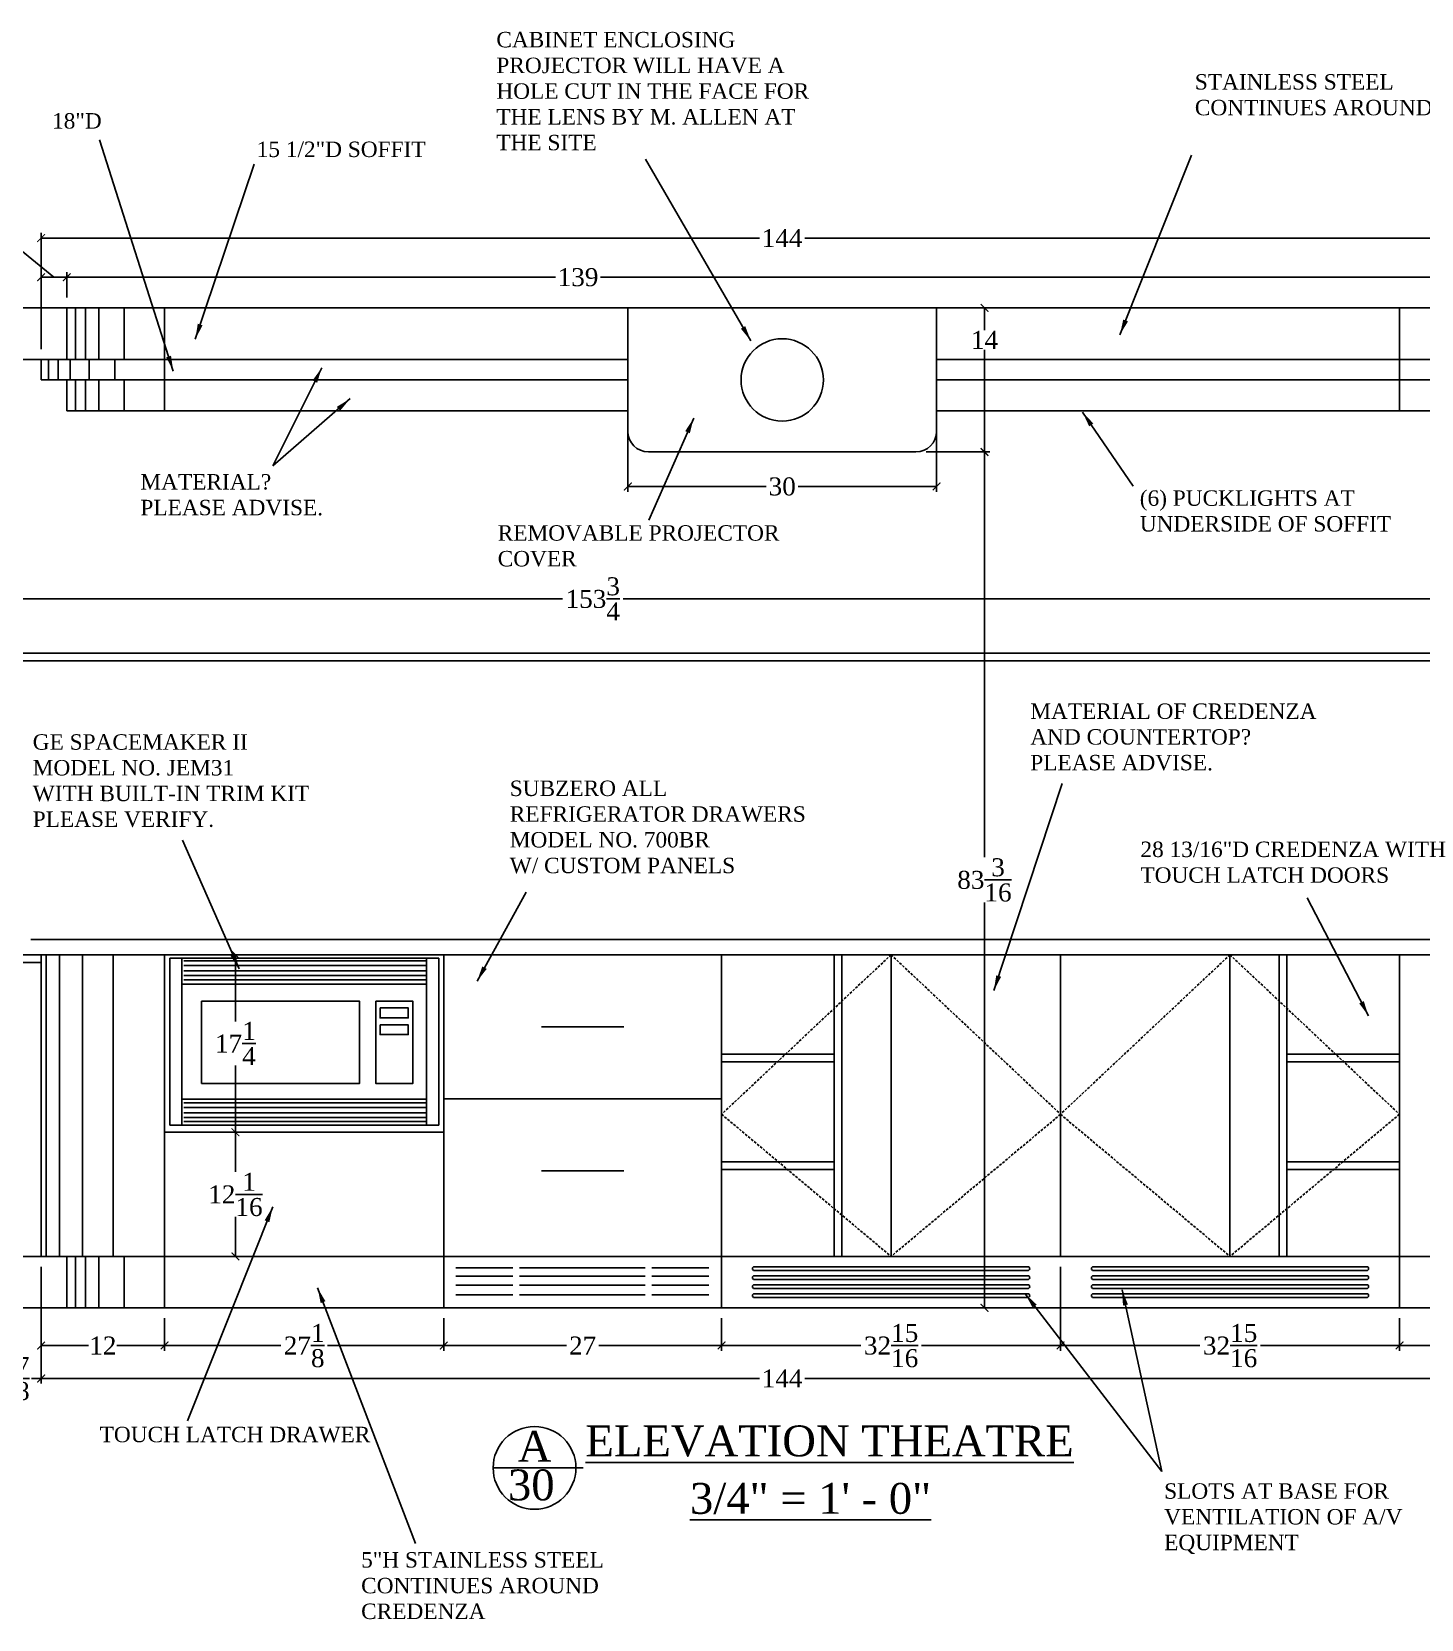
# Model space of a CAD drawing. Header units: inches. Extents: x -8 to 7069, y -18 to 1274.
# Drawn here: x 4691.7 to 4826.7, y 577.5 to 731.8 of the extents above; entities that cross this region are included whole.
import ezdxf

# ---------------------------------------------------------------- set-up
doc = ezdxf.new("R2010")
doc.units = ezdxf.units.IN
doc.header["$MEASUREMENT"] = 0
doc.linetypes.add('HIDDEN', pattern=[0.375, 0.25, -0.125])
doc.layers.add('VIEWPORT', color=7, linetype='Continuous')
doc.styles.add('BOOKMAN', font='BOOKOS.TTF')
doc.dimstyles.new('SACHI-1-1-2', dxfattribs={"dimtxt": 0.875, "dimasz": 0.375, "dimexe": 0.5, "dimexo": 0.75, "dimgap": 0.09, "dimtad": 0, "dimtih": 1, "dimtoh": 1, "dimdec": 5, "dimzin": 3, "dimdsep": 46, "dimlunit": 5, "dimtxsty": 'BOOKMAN', "dimblk": 'ARCHTICK', "dimcen": 0, "dimdle": 0.375, "dimclrd": 5, "dimclre": 5, "dimclrt": 5, "dimadec": 1, "dimazin": 0, "dimtfac": 1, "dimtdec": 5, "dimtofl": 0, "dimtmove": 0, "dimatfit": 3, "dimfxl": 0, "dimtolj": 1, "dimtzin": 0, "dimarcsym": 0})
doc.dimstyles.new('SACHI-1-2', dxfattribs={"dimtxt": 2.5, "dimasz": 1.25, "dimexe": 0.5, "dimexo": 2, "dimgap": 0.09, "dimtad": 0, "dimtih": 1, "dimtoh": 1, "dimdec": 5, "dimzin": 3, "dimdsep": 46, "dimlunit": 5, "dimtxsty": 'BOOKMAN', "dimblk": 'ARCHTICK', "dimcen": 0, "dimclrd": 5, "dimclre": 5, "dimclrt": 5, "dimadec": 1, "dimazin": 0, "dimtfac": 1, "dimtdec": 5, "dimtofl": 0, "dimtmove": 0, "dimatfit": 3, "dimfxl": 0, "dimtolj": 1, "dimtzin": 0, "dimarcsym": 0})
doc.dimstyles.new('SACHI-3', dxfattribs={"dimtxt": 0.4375, "dimasz": 0.25, "dimexe": 0.125, "dimexo": 0.5, "dimgap": 0.09, "dimtad": 0, "dimtih": 1, "dimtoh": 1, "dimdec": 5, "dimzin": 3, "dimdsep": 46, "dimlunit": 5, "dimtxsty": 'BOOKMAN', "dimblk": 'ARCHTICK', "dimcen": 0, "dimdle": 0.125, "dimclrd": 5, "dimclre": 5, "dimclrt": 5, "dimadec": 1, "dimazin": 0, "dimtfac": 1, "dimtdec": 5, "dimtofl": 0, "dimtmove": 0, "dimatfit": 3, "dimfxl": 0, "dimtolj": 1, "dimtzin": 0, "dimarcsym": 0})
doc.dimstyles.new('SACHI-3-4', dxfattribs={"dimtxt": 1.75, "dimasz": 0.75, "dimexe": 0.5, "dimexo": 1, "dimgap": 0.09, "dimtad": 0, "dimtih": 1, "dimtoh": 1, "dimdec": 5, "dimzin": 3, "dimdsep": 46, "dimlunit": 5, "dimtxsty": 'BOOKMAN', "dimblk": 'ARCHTICK', "dimcen": 0, "dimclrd": 5, "dimclre": 5, "dimclrt": 5, "dimadec": 1, "dimazin": 0, "dimtfac": 1, "dimtdec": 5, "dimtofl": 0, "dimtmove": 0, "dimatfit": 3, "dimfxl": 0, "dimtolj": 1, "dimtzin": 0, "dimarcsym": 0})

# ---------------------------------------------------------------- blocks, each defined once
blk = doc.blocks.new('_ARCHTICK')
at = {"color": 0, "linetype": 'ByBlock', "const_width": 0.15}
blk.add_lwpolyline([(-0.5, -0.5), (0.5, 0.5)], dxfattribs=at)
blk = doc.blocks.new('*D616')
at = {"layer": 'Defpoints', "color": 0}
for p in [(4704.56, 642.08), (4711.44, 642.08), (4704.56, 624.83)]:
    blk.add_point(p, dxfattribs=at)
at = {"layer": 'VIEWPORT', "color": 5, "lineweight": -2}
for p, q in [((4705.56, 642.08), (4711.94, 642.08)), ((4711.44, 642.08), (4711.44, 635.58)), ((4711.44, 624.83), (4711.44, 631.32)), ((4705.56, 624.83), (4711.94, 624.83))]:
    blk.add_line(p, q, dxfattribs=at)
at = {"layer": 'VIEWPORT', "color": 5, "lineweight": -2, "xscale": 0.75, "yscale": 0.75, "zscale": 0.75}
for p, rotation in [((4711.44, 642.08), 90), ((4711.44, 624.83), 270)]:
    blk.add_blockref('_ARCHTICK', p, dxfattribs=dict(at, rotation=rotation))
at = {"layer": 'VIEWPORT', "color": 5, "insert": (4711.44, 633.45), "char_height": 1.75, "attachment_point": 5, "style": 'BOOKMAN'}
blk.add_mtext('\\A1;17{\\H1.000000x;\\S1/4;}', dxfattribs=at)
blk = doc.blocks.new('*D615')
at = {"layer": 'Defpoints', "color": 0}
for p in [(4704.56, 624.83), (4704.56, 612.76), (4711.44, 612.76)]:
    blk.add_point(p, dxfattribs=at)
at = {"layer": 'VIEWPORT', "color": 5, "lineweight": -2}
for p, q in [((4705.56, 624.83), (4711.94, 624.83)), ((4711.44, 624.83), (4711.44, 620.99)), ((4711.44, 612.76), (4711.44, 616.6)), ((4705.56, 612.76), (4711.94, 612.76))]:
    blk.add_line(p, q, dxfattribs=at)
at = {"layer": 'VIEWPORT', "color": 5, "lineweight": -2, "xscale": 0.75, "yscale": 0.75, "zscale": 0.75}
for p, rotation in [((4711.44, 624.83), 90), ((4711.44, 612.76), 270)]:
    blk.add_blockref('_ARCHTICK', p, dxfattribs=dict(at, rotation=rotation))
at = {"layer": 'VIEWPORT', "color": 5, "insert": (4711.44, 618.79), "char_height": 1.75, "attachment_point": 5, "style": 'BOOKMAN'}
blk.add_mtext('\\A1;12{\\H1.000000x;\\S1/16;}', dxfattribs=at)
blk = doc.blocks.new('*D614')
at = {"layer": 'Defpoints', "color": 0}
for p in [(4791.62, 612.76), (4824.56, 607.76), (4824.56, 604.1)]:
    blk.add_point(p, dxfattribs=at)
at = {"layer": 'VIEWPORT', "color": 5, "lineweight": -2}
for p, q in [((4791.62, 611.76), (4791.62, 603.6)), ((4824.56, 606.76), (4824.56, 603.6)), ((4791.62, 604.1), (4805.14, 604.1)), ((4824.56, 604.1), (4811.03, 604.1))]:
    blk.add_line(p, q, dxfattribs=at)
at = {"layer": 'VIEWPORT', "color": 5, "lineweight": -2, "xscale": 0.75, "yscale": 0.75, "zscale": 0.75, "rotation": 180}
blk.add_blockref('_ARCHTICK', (4791.62, 604.1), dxfattribs=at)
at = {"layer": 'VIEWPORT', "color": 5, "lineweight": -2, "xscale": 0.75, "yscale": 0.75, "zscale": 0.75}
blk.add_blockref('_ARCHTICK', (4824.56, 604.1), dxfattribs=at)
at = {"layer": 'VIEWPORT', "color": 5, "insert": (4808.09, 604.1), "char_height": 1.75, "attachment_point": 5, "style": 'BOOKMAN'}
blk.add_mtext('\\A1;32{\\H1.000000x;\\S15/16;}', dxfattribs=at)
blk = doc.blocks.new('*D613')
at = {"layer": 'Defpoints', "color": 0}
for p in [(4791.62, 612.76), (4758.68, 607.76), (4791.62, 604.1)]:
    blk.add_point(p, dxfattribs=at)
at = {"layer": 'VIEWPORT', "color": 5, "lineweight": -2}
for p, q in [((4791.62, 611.76), (4791.62, 603.6)), ((4758.68, 606.76), (4758.68, 603.6)), ((4758.68, 604.1), (4772.21, 604.1)), ((4791.62, 604.1), (4778.1, 604.1))]:
    blk.add_line(p, q, dxfattribs=at)
at = {"layer": 'VIEWPORT', "color": 5, "lineweight": -2, "xscale": 0.75, "yscale": 0.75, "zscale": 0.75, "rotation": 180}
blk.add_blockref('_ARCHTICK', (4758.68, 604.1), dxfattribs=at)
at = {"layer": 'VIEWPORT', "color": 5, "lineweight": -2, "xscale": 0.75, "yscale": 0.75, "zscale": 0.75}
blk.add_blockref('_ARCHTICK', (4791.62, 604.1), dxfattribs=at)
at = {"layer": 'VIEWPORT', "color": 5, "insert": (4775.15, 604.1), "char_height": 1.75, "attachment_point": 5, "style": 'BOOKMAN'}
blk.add_mtext('\\A1;32{\\H1.000000x;\\S15/16;}', dxfattribs=at)
blk = doc.blocks.new('*D612')
at = {"layer": 'Defpoints', "color": 0}
for p in [(4731.68, 607.76), (4758.68, 607.76), (4758.68, 604.1)]:
    blk.add_point(p, dxfattribs=at)
at = {"layer": 'VIEWPORT', "color": 5, "lineweight": -2}
for p, q in [((4731.68, 606.76), (4731.68, 603.6)), ((4758.68, 606.76), (4758.68, 603.6)), ((4731.68, 604.1), (4743.62, 604.1)), ((4758.68, 604.1), (4746.74, 604.1))]:
    blk.add_line(p, q, dxfattribs=at)
at = {"layer": 'VIEWPORT', "color": 5, "lineweight": -2, "xscale": 0.75, "yscale": 0.75, "zscale": 0.75, "rotation": 180}
blk.add_blockref('_ARCHTICK', (4731.68, 604.1), dxfattribs=at)
at = {"layer": 'VIEWPORT', "color": 5, "lineweight": -2, "xscale": 0.75, "yscale": 0.75, "zscale": 0.75}
blk.add_blockref('_ARCHTICK', (4758.68, 604.1), dxfattribs=at)
at = {"layer": 'VIEWPORT', "color": 5, "insert": (4745.18, 604.1), "char_height": 1.75, "attachment_point": 5, "style": 'BOOKMAN'}
blk.add_mtext('\\A1;27', dxfattribs=at)
blk = doc.blocks.new('*D611')
at = {"layer": 'Defpoints', "color": 0}
for p in [(4704.56, 607.76), (4731.68, 607.76), (4731.68, 604.1)]:
    blk.add_point(p, dxfattribs=at)
at = {"layer": 'VIEWPORT', "color": 5, "lineweight": -2}
for p, q in [((4704.56, 606.76), (4704.56, 603.6)), ((4731.68, 606.76), (4731.68, 603.6)), ((4704.56, 604.1), (4715.85, 604.1)), ((4731.68, 604.1), (4720.39, 604.1))]:
    blk.add_line(p, q, dxfattribs=at)
at = {"layer": 'VIEWPORT', "color": 5, "lineweight": -2, "xscale": 0.75, "yscale": 0.75, "zscale": 0.75, "rotation": 180}
blk.add_blockref('_ARCHTICK', (4704.56, 604.1), dxfattribs=at)
at = {"layer": 'VIEWPORT', "color": 5, "lineweight": -2, "xscale": 0.75, "yscale": 0.75, "zscale": 0.75}
blk.add_blockref('_ARCHTICK', (4731.68, 604.1), dxfattribs=at)
at = {"layer": 'VIEWPORT', "color": 5, "insert": (4718.12, 604.1), "char_height": 1.75, "attachment_point": 5, "style": 'BOOKMAN'}
blk.add_mtext('\\A1;27{\\H1.000000x;\\S1/8;}', dxfattribs=at)
blk = doc.blocks.new('microwave')
at = {"color": 4}
for p, q in [((4707.5, 1158.68), (4733.63, 1158.68)), ((4707.5, 1142.43), (4707.5, 1158.68)), ((4733.63, 1142.43), (4733.63, 1158.68)), ((4708.67, 1144.97), (4708.67, 1156.15)), ((4708.67, 1156.15), (4732.45, 1156.15)), ((4732.45, 1144.97), (4732.45, 1156.15)), ((4708.67, 1144.97), (4732.45, 1144.97)), ((4707.5, 1142.43), (4733.63, 1142.43))]:
    blk.add_line(p, q, dxfattribs=at)
at = {"color": 4, "linetype": 'Continuous'}
blk.add_line((4707.5, 1142.43), (4733.63, 1142.43), dxfattribs=at)
blk.add_line((4707.5, 1142.43), (4733.63, 1142.43), dxfattribs=at)
at = {"layer": 'VIEWPORT', "color": 4}
for p, q in [((4707.5, 1158.68), (4733.63, 1158.68)), ((4707.5, 1158.68), (4707.5, 1142.43)), ((4707.5, 1158.68), (4733.63, 1158.68)), ((4707.5, 1158.68), (4707.5, 1142.43)), ((4708.67, 1156.15), (4708.67, 1158.68)), ((4708.86, 1158.41), (4732.33, 1158.41)), ((4708.86, 1157.95), (4732.33, 1157.95)), ((4708.86, 1157.44), (4732.33, 1157.44)), ((4732.45, 1156.15), (4732.45, 1158.68)), ((4733.63, 1158.68), (4733.63, 1142.43)), ((4733.63, 1158.68), (4733.63, 1142.43)), ((4708.86, 1156.98), (4732.33, 1156.98)), ((4708.86, 1156.58), (4732.33, 1156.58)), ((4708.67, 1144.97), (4708.67, 1142.43)), ((4732.45, 1144.97), (4732.45, 1142.43)), ((4708.86, 1144.6), (4732.33, 1144.6)), ((4708.86, 1144.15), (4732.33, 1144.15)), ((4708.86, 1143.63), (4732.33, 1143.63)), ((4708.86, 1143.18), (4732.33, 1143.18)), ((4708.86, 1142.78), (4732.33, 1142.78))]:
    blk.add_line(p, q, dxfattribs=at)
for points in [[(4710.58, 1154.49), (4725.94, 1154.49), (4725.94, 1146.5), (4710.58, 1146.5)], [(4727.51, 1154.49), (4731.12, 1154.49), (4731.12, 1146.5), (4727.51, 1146.5)], [(4727.93, 1153.83), (4730.66, 1153.83), (4730.66, 1152.87), (4727.93, 1152.87)], [(4727.93, 1152.19), (4730.66, 1152.19), (4730.66, 1151.24), (4727.93, 1151.24)]]:
    blk.add_lwpolyline(points, close=True, dxfattribs=at)
blk = doc.blocks.new('*D568')
at = {"layer": 'Defpoints', "color": 0}
for p in [(4687.67, 612.76), (4679.47, 607.76), (4695.06, 607.76)]:
    blk.add_point(p, dxfattribs=at)
at = {"layer": 'VIEWPORT', "color": 5, "lineweight": -2}
for p, q in [((4686.67, 612.76), (4678.97, 612.76)), ((4679.47, 612.76), (4679.47, 611.27)), ((4679.47, 607.76), (4679.47, 609.25)), ((4694.06, 607.76), (4678.97, 607.76))]:
    blk.add_line(p, q, dxfattribs=at)
at = {"layer": 'VIEWPORT', "color": 5, "lineweight": -2, "xscale": 0.75, "yscale": 0.75, "zscale": 0.75}
for p, rotation in [((4679.47, 612.76), 90), ((4679.47, 607.76), 270)]:
    blk.add_blockref('_ARCHTICK', p, dxfattribs=dict(at, rotation=rotation))
at = {"layer": 'VIEWPORT', "color": 5, "insert": (4679.47, 610.26), "char_height": 1.75, "attachment_point": 5, "style": 'BOOKMAN'}
blk.add_mtext('\\A1;5', dxfattribs=at)
blk = doc.blocks.new('*D564')
at = {"layer": 'Defpoints', "color": 0}
for p in [(4841.44, 676.67), (4687.67, 671.39), (4841.44, 671.39)]:
    blk.add_point(p, dxfattribs=at)
at = {"layer": 'VIEWPORT', "color": 5, "lineweight": -2}
for p, q in [((4687.67, 672.39), (4687.67, 677.17)), ((4687.67, 676.67), (4743.21, 676.67)), ((4841.44, 676.67), (4749.11, 676.67)), ((4841.44, 672.39), (4841.44, 677.17))]:
    blk.add_line(p, q, dxfattribs=at)
at = {"layer": 'VIEWPORT', "color": 5, "lineweight": -2, "xscale": 0.75, "yscale": 0.75, "zscale": 0.75, "rotation": 180}
blk.add_blockref('_ARCHTICK', (4687.67, 676.67), dxfattribs=at)
at = {"layer": 'VIEWPORT', "color": 5, "lineweight": -2, "xscale": 0.75, "yscale": 0.75, "zscale": 0.75}
blk.add_blockref('_ARCHTICK', (4841.44, 676.67), dxfattribs=at)
at = {"layer": 'VIEWPORT', "color": 5, "insert": (4746.16, 676.67), "char_height": 1.75, "attachment_point": 5, "style": 'BOOKMAN'}
blk.add_mtext('\\A1;153{\\H1.000000x;\\S3/4;}', dxfattribs=at)
blk = doc.blocks.new('*D563')
at = {"layer": 'Defpoints', "color": 0}
for p in [(4777.57, 690.95), (4779.81, 607.76), (4784.22, 607.76)]:
    blk.add_point(p, dxfattribs=at)
at = {"layer": 'VIEWPORT', "color": 5, "lineweight": -2}
for p, q in [((4778.57, 690.95), (4784.72, 690.95)), ((4784.22, 690.95), (4784.22, 651.57)), ((4784.22, 607.76), (4784.22, 647.15)), ((4780.81, 607.76), (4784.72, 607.76))]:
    blk.add_line(p, q, dxfattribs=at)
at = {"layer": 'VIEWPORT', "color": 5, "lineweight": -2, "xscale": 0.75, "yscale": 0.75, "zscale": 0.75}
for p, rotation in [((4784.22, 690.95), 90), ((4784.22, 607.76), 270)]:
    blk.add_blockref('_ARCHTICK', p, dxfattribs=dict(at, rotation=rotation))
at = {"layer": 'VIEWPORT', "color": 5, "insert": (4784.22, 649.36), "char_height": 1.75, "attachment_point": 5, "style": 'BOOKMAN'}
blk.add_mtext('\\A1;83{\\H1.000000x;\\S3/16;}', dxfattribs=at)
blk = doc.blocks.new('*D562')
at = {"layer": 'Defpoints', "color": 0}
for p in [(4779.57, 704.95), (4784.23, 704.95), (4777.57, 690.95)]:
    blk.add_point(p, dxfattribs=at)
at = {"layer": 'VIEWPORT', "color": 5, "lineweight": -2}
for p, q in [((4780.57, 704.95), (4784.73, 704.95)), ((4784.23, 704.95), (4784.23, 702.8)), ((4784.23, 690.95), (4784.23, 700.87)), ((4778.57, 690.95), (4784.73, 690.95))]:
    blk.add_line(p, q, dxfattribs=at)
at = {"layer": 'VIEWPORT', "color": 5, "lineweight": -2, "xscale": 0.75, "yscale": 0.75, "zscale": 0.75}
for p, rotation in [((4784.23, 704.95), 90), ((4784.23, 690.95), 270)]:
    blk.add_blockref('_ARCHTICK', p, dxfattribs=dict(at, rotation=rotation))
at = {"layer": 'VIEWPORT', "color": 5, "insert": (4784.23, 701.84), "char_height": 1.75, "attachment_point": 5, "style": 'BOOKMAN'}
blk.add_mtext('\\A1;14', dxfattribs=at)
blk = doc.blocks.new('*D561')
at = {"layer": 'Defpoints', "color": 0}
for p in [(4749.57, 694.95), (4779.57, 694.95), (4779.57, 687.59)]:
    blk.add_point(p, dxfattribs=at)
at = {"layer": 'VIEWPORT', "color": 5, "lineweight": -2}
for p, q in [((4749.57, 693.95), (4749.57, 687.09)), ((4779.57, 693.95), (4779.57, 687.09)), ((4749.57, 687.59), (4763.01, 687.59)), ((4779.57, 687.59), (4766.13, 687.59))]:
    blk.add_line(p, q, dxfattribs=at)
at = {"layer": 'VIEWPORT', "color": 5, "lineweight": -2, "xscale": 0.75, "yscale": 0.75, "zscale": 0.75, "rotation": 180}
blk.add_blockref('_ARCHTICK', (4749.57, 687.59), dxfattribs=at)
at = {"layer": 'VIEWPORT', "color": 5, "lineweight": -2, "xscale": 0.75, "yscale": 0.75, "zscale": 0.75}
blk.add_blockref('_ARCHTICK', (4779.57, 687.59), dxfattribs=at)
at = {"layer": 'VIEWPORT', "color": 5, "insert": (4764.57, 687.59), "char_height": 1.75, "attachment_point": 5, "style": 'BOOKMAN'}
blk.add_mtext('\\A1;30', dxfattribs=at)
blk = doc.blocks.new('*D560')
at = {"layer": 'Defpoints', "color": 0}
for p in [(4692.56, 707.93), (4695.06, 704.95), (4692.56, 699.95)]:
    blk.add_point(p, dxfattribs=at)
at = {"layer": 'VIEWPORT', "color": 5, "lineweight": -2}
for p, q in [((4687.94, 712.71), (4687.76, 712.71)), ((4693.81, 707.93), (4687.94, 712.71)), ((4692.56, 700.95), (4692.56, 708.43)), ((4695.06, 705.95), (4695.06, 708.43)), ((4695.06, 707.93), (4692.56, 707.93))]:
    blk.add_line(p, q, dxfattribs=at)
at = {"layer": 'VIEWPORT', "color": 5, "lineweight": -2, "xscale": 0.75, "yscale": 0.75, "zscale": 0.75, "rotation": 180}
blk.add_blockref('_ARCHTICK', (4692.56, 707.93), dxfattribs=at)
at = {"layer": 'VIEWPORT', "color": 5, "lineweight": -2, "xscale": 0.75, "yscale": 0.75, "zscale": 0.75}
blk.add_blockref('_ARCHTICK', (4695.06, 707.93), dxfattribs=at)
at = {"layer": 'VIEWPORT', "color": 5, "insert": (4686.3, 712.71), "char_height": 1.75, "attachment_point": 5, "style": 'BOOKMAN'}
blk.add_mtext('\\A1;2{\\H1.000000x;\\S1/2;}', dxfattribs=at)
blk = doc.blocks.new('*D558')
at = {"layer": 'Defpoints', "color": 0}
for p in [(4834.06, 707.93), (4695.06, 704.95), (4834.06, 704.95)]:
    blk.add_point(p, dxfattribs=at)
at = {"layer": 'VIEWPORT', "color": 5, "lineweight": -2}
for p, q in [((4695.06, 705.95), (4695.06, 708.43)), ((4834.06, 705.95), (4834.06, 708.43)), ((4695.06, 707.93), (4742.55, 707.93)), ((4834.06, 707.93), (4746.92, 707.93))]:
    blk.add_line(p, q, dxfattribs=at)
at = {"layer": 'VIEWPORT', "color": 5, "lineweight": -2, "xscale": 0.75, "yscale": 0.75, "zscale": 0.75, "rotation": 180}
blk.add_blockref('_ARCHTICK', (4695.06, 707.93), dxfattribs=at)
at = {"layer": 'VIEWPORT', "color": 5, "lineweight": -2, "xscale": 0.75, "yscale": 0.75, "zscale": 0.75}
blk.add_blockref('_ARCHTICK', (4834.06, 707.93), dxfattribs=at)
at = {"layer": 'VIEWPORT', "color": 5, "insert": (4744.73, 707.93), "char_height": 1.75, "attachment_point": 5, "style": 'BOOKMAN'}
blk.add_mtext('\\A1;139', dxfattribs=at)
blk = doc.blocks.new('*D557')
at = {"layer": 'Defpoints', "color": 0}
for p in [(4836.56, 711.74), (4692.56, 699.95), (4836.56, 699.95)]:
    blk.add_point(p, dxfattribs=at)
at = {"layer": 'VIEWPORT', "color": 5, "lineweight": -2}
for p, q in [((4692.56, 700.95), (4692.56, 712.24)), ((4692.56, 711.74), (4762.35, 711.74)), ((4836.56, 711.74), (4766.76, 711.74)), ((4836.56, 700.95), (4836.56, 712.24))]:
    blk.add_line(p, q, dxfattribs=at)
at = {"layer": 'VIEWPORT', "color": 5, "lineweight": -2, "xscale": 0.75, "yscale": 0.75, "zscale": 0.75, "rotation": 180}
blk.add_blockref('_ARCHTICK', (4692.56, 711.74), dxfattribs=at)
at = {"layer": 'VIEWPORT', "color": 5, "lineweight": -2, "xscale": 0.75, "yscale": 0.75, "zscale": 0.75}
blk.add_blockref('_ARCHTICK', (4836.56, 711.74), dxfattribs=at)
at = {"layer": 'VIEWPORT', "color": 5, "insert": (4764.56, 711.74), "char_height": 1.75, "attachment_point": 5, "style": 'BOOKMAN'}
blk.add_mtext('\\A1;144', dxfattribs=at)
blk = doc.blocks.new('*D556')
at = {"layer": 'Defpoints', "color": 0}
for p in [(4692.56, 612.76), (4687.67, 607.76), (4687.67, 600.9)]:
    blk.add_point(p, dxfattribs=at)
at = {"layer": 'VIEWPORT', "color": 5, "lineweight": -2}
for p, q in [((4692.56, 611.76), (4692.56, 600.4)), ((4687.67, 606.76), (4687.67, 600.4)), ((4687.67, 600.9), (4688.62, 600.9)), ((4692.56, 600.9), (4691.62, 600.9))]:
    blk.add_line(p, q, dxfattribs=at)
at = {"layer": 'VIEWPORT', "color": 5, "lineweight": -2, "xscale": 0.75, "yscale": 0.75, "zscale": 0.75, "rotation": 180}
blk.add_blockref('_ARCHTICK', (4687.67, 600.9), dxfattribs=at)
at = {"layer": 'VIEWPORT', "color": 5, "lineweight": -2, "xscale": 0.75, "yscale": 0.75, "zscale": 0.75}
blk.add_blockref('_ARCHTICK', (4692.56, 600.9), dxfattribs=at)
at = {"layer": 'VIEWPORT', "color": 5, "insert": (4690.12, 600.9), "char_height": 1.75, "attachment_point": 5, "style": 'BOOKMAN'}
blk.add_mtext('\\A1;4{\\H1.000000x;\\S7/8;}', dxfattribs=at)
blk = doc.blocks.new('*D553')
at = {"layer": 'Defpoints', "color": 0}
for p in [(4692.56, 612.76), (4836.56, 612.76), (4836.56, 600.9)]:
    blk.add_point(p, dxfattribs=at)
at = {"layer": 'VIEWPORT', "color": 5, "lineweight": -2}
for p, q in [((4692.56, 611.76), (4692.56, 600.4)), ((4836.56, 611.76), (4836.56, 600.4)), ((4692.56, 600.9), (4762.35, 600.9)), ((4836.56, 600.9), (4766.76, 600.9))]:
    blk.add_line(p, q, dxfattribs=at)
at = {"layer": 'VIEWPORT', "color": 5, "lineweight": -2, "xscale": 0.75, "yscale": 0.75, "zscale": 0.75, "rotation": 180}
blk.add_blockref('_ARCHTICK', (4692.56, 600.9), dxfattribs=at)
at = {"layer": 'VIEWPORT', "color": 5, "lineweight": -2, "xscale": 0.75, "yscale": 0.75, "zscale": 0.75}
blk.add_blockref('_ARCHTICK', (4836.56, 600.9), dxfattribs=at)
at = {"layer": 'VIEWPORT', "color": 5, "insert": (4764.56, 600.9), "char_height": 1.75, "attachment_point": 5, "style": 'BOOKMAN'}
blk.add_mtext('\\A1;144', dxfattribs=at)
blk = doc.blocks.new('*D552')
at = {"layer": 'Defpoints', "color": 0}
for p in [(4836.56, 612.76), (4824.56, 607.76), (4836.56, 604.1)]:
    blk.add_point(p, dxfattribs=at)
at = {"layer": 'VIEWPORT', "color": 5, "lineweight": -2}
for p, q in [((4836.56, 611.76), (4836.56, 603.6)), ((4824.56, 606.76), (4824.56, 603.6)), ((4824.56, 604.1), (4829.18, 604.1)), ((4836.56, 604.1), (4831.93, 604.1))]:
    blk.add_line(p, q, dxfattribs=at)
at = {"layer": 'VIEWPORT', "color": 5, "lineweight": -2, "xscale": 0.75, "yscale": 0.75, "zscale": 0.75, "rotation": 180}
blk.add_blockref('_ARCHTICK', (4824.56, 604.1), dxfattribs=at)
at = {"layer": 'VIEWPORT', "color": 5, "lineweight": -2, "xscale": 0.75, "yscale": 0.75, "zscale": 0.75}
blk.add_blockref('_ARCHTICK', (4836.56, 604.1), dxfattribs=at)
at = {"layer": 'VIEWPORT', "color": 5, "insert": (4830.56, 604.1), "char_height": 1.75, "attachment_point": 5, "style": 'BOOKMAN'}
blk.add_mtext('\\A1;12', dxfattribs=at)
blk = doc.blocks.new('*D551')
at = {"layer": 'Defpoints', "color": 0}
for p in [(4692.56, 612.76), (4704.56, 607.76), (4704.56, 604.1)]:
    blk.add_point(p, dxfattribs=at)
at = {"layer": 'VIEWPORT', "color": 5, "lineweight": -2}
for p, q in [((4692.56, 611.76), (4692.56, 603.6)), ((4704.56, 606.76), (4704.56, 603.6)), ((4692.56, 604.1), (4697.18, 604.1)), ((4704.56, 604.1), (4699.93, 604.1))]:
    blk.add_line(p, q, dxfattribs=at)
at = {"layer": 'VIEWPORT', "color": 5, "lineweight": -2, "xscale": 0.75, "yscale": 0.75, "zscale": 0.75, "rotation": 180}
blk.add_blockref('_ARCHTICK', (4692.56, 604.1), dxfattribs=at)
at = {"layer": 'VIEWPORT', "color": 5, "lineweight": -2, "xscale": 0.75, "yscale": 0.75, "zscale": 0.75}
blk.add_blockref('_ARCHTICK', (4704.56, 604.1), dxfattribs=at)
at = {"layer": 'VIEWPORT', "color": 5, "insert": (4698.56, 604.1), "char_height": 1.75, "attachment_point": 5, "style": 'BOOKMAN'}
blk.add_mtext('\\A1;12', dxfattribs=at)

msp = doc.modelspace()

# ---------------------------------------------------------------- linework, layer by layer
msp.add_line((4745.243236, 592.207469), (4736.481275, 592.207469))
msp.add_circle((4740.50348, 592.207469), 4.022205)
at = {"layer": 'VIEWPORT'}
for p, q in [((4629.608173, 704.951027), (4899.505273, 704.951027)), ((4695.056723, 699.951027), (4695.056723, 704.951027)), ((4749.569522, 704.951027), (4749.569522, 692.951027)), ((4779.569522, 704.951027), (4779.569522, 692.951027)), ((4687.674473, 699.951027), (4749.569522, 699.951027)), ((4692.556723, 697.951027), (4692.556723, 699.951027)), ((4779.569522, 699.951027), (4873.972073, 699.951027)), ((4692.556723, 697.951027), (4749.569522, 697.951027)), ((4695.056723, 697.951027), (4695.056723, 694.951027)), ((4779.569522, 697.951027), (4836.556723, 697.951027)), ((4695.056723, 694.951027), (4749.569522, 694.951027)), ((4779.569522, 694.951027), (4834.056723, 694.951027)), ((4751.569522, 690.951027), (4777.569522, 690.951027)), ((4687.674473, 671.388527), (4873.972073, 671.388527)), ((4687.674473, 670.638527), (4873.972073, 670.638527)), ((4691.556723, 643.576027), (4837.556723, 643.576027)), ((4692.556723, 642.076027), (4687.674473, 642.076027)), ((4692.556723, 642.076027), (4691.556723, 642.076027)), ((4692.556723, 642.076027), (4836.556723, 642.076027)), ((4692.556723, 642.076027), (4692.556723, 612.763527)), ((4704.556723, 642.076027), (4704.556723, 612.763527)), ((4731.681723, 642.076027), (4731.681723, 612.763527)), ((4758.681723, 642.076027), (4758.681723, 612.763527)), ((4758.681723, 642.076027), (4758.681723, 612.763527)), ((4775.150473, 642.076027), (4775.150473, 612.763527)), ((4775.150473, 642.076027), (4775.150473, 612.763527)), ((4791.619223, 642.076027), (4791.619223, 612.763527)), ((4808.075223, 642.076027), (4808.075223, 612.763527)), ((4808.075223, 642.076027), (4808.075223, 612.763527)), ((4824.556723, 642.076027), (4824.556723, 612.763527)), ((4692.556723, 641.326027), (4687.674473, 641.326027)), ((4741.181723, 635.076027), (4749.181723, 635.076027)), ((4731.681723, 628.076027), (4758.681723, 628.076027)), ((4704.556723, 624.826027), (4731.681723, 624.826027)), ((4741.181723, 621.076027), (4749.181723, 621.076027)), ((4687.674473, 612.763527), (4841.438973, 612.763527)), ((4695.056723, 612.763527), (4695.056723, 607.763527)), ((4629.608173, 607.763527), (4899.505273, 607.763527))]:
    msp.add_line(p, q, dxfattribs=at)
at = {"layer": 'VIEWPORT', "color": 251}
for p, q in [((4695.894839, 699.951027), (4695.894839, 704.951027)), ((4696.87543, 699.951027), (4696.87543, 704.951027)), ((4698.182884, 699.951027), (4698.182884, 704.951027)), ((4700.63436, 699.951027), (4700.63436, 704.951027)), ((4704.556723, 699.951027), (4704.556723, 704.951027)), ((4824.556723, 699.951027), (4824.556723, 704.951027)), ((4693.290299, 697.951027), (4693.290299, 699.951027)), ((4694.207326, 697.951027), (4694.207326, 699.951027)), ((4695.386372, 697.951027), (4695.386372, 699.951027)), ((4697.220439, 697.951027), (4697.220439, 699.951027)), ((4699.709542, 697.951027), (4699.709542, 699.951027)), ((4704.556723, 697.951027), (4704.556723, 699.951027)), ((4824.556822, 697.951027), (4824.556822, 699.951027)), ((4695.894839, 697.951027), (4695.894839, 694.951027)), ((4696.87543, 697.951027), (4696.87543, 694.951027)), ((4698.182884, 697.951027), (4698.182884, 694.951027)), ((4700.63436, 697.951027), (4700.63436, 694.951027)), ((4704.556723, 697.951027), (4704.556723, 694.951027)), ((4824.556723, 697.951027), (4824.556723, 694.951027)), ((4693.058822, 642.076027), (4693.058822, 612.763527)), ((4694.356964, 642.076027), (4694.356964, 612.763527)), ((4696.582365, 642.076027), (4696.582365, 612.763527)), ((4699.549567, 642.076027), (4699.549567, 612.763527)), ((4769.619223, 642.076027), (4769.619223, 612.763527)), ((4770.369223, 642.076027), (4770.369223, 612.763527)), ((4812.856473, 642.076027), (4812.856473, 612.763527)), ((4813.606473, 642.076027), (4813.606473, 612.763527)), ((4758.681723, 632.423797), (4769.619223, 632.423797)), ((4758.681723, 631.673797), (4769.619223, 631.673797)), ((4824.543973, 632.423797), (4813.606473, 632.423797)), ((4824.543973, 631.673797), (4813.606473, 631.673797)), ((4758.681723, 621.949915), (4769.619223, 621.949915)), ((4824.543973, 621.949915), (4813.606473, 621.949915)), ((4758.681723, 621.199915), (4769.619223, 621.199915)), ((4824.543973, 621.199915), (4813.606473, 621.199915)), ((4695.894839, 612.763527), (4695.894839, 607.763527)), ((4696.87543, 612.763527), (4696.87543, 607.763527)), ((4698.182884, 612.763527), (4698.182884, 607.763527)), ((4700.63436, 612.763527), (4700.63436, 607.763527)), ((4704.556723, 612.763527), (4704.556723, 607.763527)), ((4824.556723, 612.763527), (4824.556723, 607.763527)), ((4788.431723, 611.763527), (4761.869223, 611.763527)), ((4788.431723, 611.388527), (4761.869223, 611.388527)), ((4794.806723, 611.763527), (4821.356473, 611.763527)), ((4794.806723, 611.388527), (4821.356473, 611.388527)), ((4788.431723, 610.888527), (4761.869223, 610.888527)), ((4788.431723, 610.513527), (4761.869223, 610.513527)), ((4788.431723, 610.013527), (4761.869223, 610.013527)), ((4788.431723, 609.638527), (4761.869223, 609.638527)), ((4794.806723, 610.888527), (4821.356473, 610.888527)), ((4794.806723, 610.513527), (4821.356473, 610.513527)), ((4794.806723, 610.013527), (4821.356473, 610.013527)), ((4794.806723, 609.638527), (4821.356473, 609.638527)), ((4788.431723, 609.138527), (4761.869223, 609.138527)), ((4788.431723, 608.763527), (4761.869223, 608.763527)), ((4794.806723, 609.138527), (4821.356473, 609.138527)), ((4794.806723, 608.763527), (4821.356473, 608.763527))]:
    msp.add_line(p, q, dxfattribs=at)
at = {"layer": 'VIEWPORT', "linetype": 'HIDDEN'}
for p, q in [((4775.150473, 642.076027), (4758.681723, 626.576027)), ((4775.150473, 642.076027), (4791.619223, 626.576027)), ((4808.075223, 642.076027), (4791.606473, 626.576027)), ((4808.075223, 642.076027), (4824.543973, 626.576027)), ((4758.681723, 626.576027), (4775.150473, 612.763527)), ((4791.619223, 626.576027), (4775.150473, 612.763527)), ((4791.606473, 626.576027), (4808.075223, 612.763527)), ((4824.543973, 626.576027), (4808.075223, 612.763527))]:
    msp.add_line(p, q, dxfattribs=at)
at = {"layer": 'VIEWPORT', "color": 4}
for p, q in [((4731.681723, 612.763527), (4731.681723, 607.763527)), ((4758.681723, 612.763527), (4758.681723, 607.763527)), ((4732.872615, 611.639551), (4738.404911, 611.639551)), ((4739.055302, 611.639551), (4751.260265, 611.639551)), ((4751.910656, 611.639551), (4757.442952, 611.639551)), ((4732.872615, 610.85061), (4738.404911, 610.85061)), ((4732.872615, 609.968858), (4738.404911, 609.968858)), ((4739.055302, 610.85061), (4751.260265, 610.85061)), ((4739.055302, 609.968858), (4751.260265, 609.968858)), ((4751.910656, 610.85061), (4757.442952, 610.85061)), ((4751.910656, 609.968858), (4757.442952, 609.968858)), ((4732.872615, 609.040692), (4738.404911, 609.040692)), ((4739.055302, 609.040692), (4751.260265, 609.040692)), ((4751.910656, 609.040692), (4757.442952, 609.040692))]:
    msp.add_line(p, q, dxfattribs=at)
at = {"layer": 'VIEWPORT', "color": 251}
msp.add_circle((4764.569522, 697.951027), 4, dxfattribs=at)
at = {"layer": 'VIEWPORT'}
for centre, start, end in [((4751.569522, 692.951027), 180, 270), ((4777.569522, 692.951027), 270, 0)]:
    msp.add_arc(centre, 2, start, end, dxfattribs=at)
at = {"layer": 'VIEWPORT', "color": 251}
for centre, start, end in [((4761.869223, 611.576027), 90, 270), ((4788.431723, 611.576027), 270, 90), ((4794.806723, 611.576027), 90, 270), ((4821.356473, 611.576027), 270, 90), ((4761.869223, 610.701027), 90, 270), ((4761.869223, 609.826027), 90, 270), ((4788.431723, 610.701027), 270, 90), ((4788.431723, 609.826027), 270, 90), ((4794.806723, 610.701027), 90, 270), ((4794.806723, 609.826027), 90, 270), ((4821.356473, 610.701027), 270, 90), ((4821.356473, 609.826027), 270, 90), ((4761.869223, 608.951027), 90, 270), ((4788.431723, 608.951027), 270, 90), ((4794.806723, 608.951027), 90, 270), ((4821.356473, 608.951027), 270, 90)]:
    msp.add_arc(centre, 0.1875, start, end, dxfattribs=at)

# ---------------------------------------------------------------- block references
at = {"layer": 'VIEWPORT'}
msp.add_blockref('microwave', (-2.430812, -516.920625), dxfattribs=at)

# ---------------------------------------------------------------- texts
at = {"char_height": 3, "attachment_point": 1, "style": 'BOOKMAN'}
for s, insert, width in [('A', (4738.872763, 595.81578), 3.28446423), ('{\\LELEVATION THEATRE}', (4745.449286, 596.333143), 108.93518701), ('30', (4737.924141, 592.053508), 3.28446423), ('{\\L3/4" = 1\' - 0"}', (4755.609423, 590.743106), 113.74768701)]:
    msp.add_mtext(s, dxfattribs=dict(at, insert=insert, width=width))
at = {"layer": 'VIEWPORT', "char_height": 1.5, "attachment_point": 1, "style": 'BOOKMAN'}
for s, insert, width in [('CABINET ENCLOSING PROJECTOR WILL HAVE A HOLE CUT IN THE FACE FOR THE LENS BY M. ALLEN AT THE SITE', (4736.794, 731.775285), 32.36091095), ('STAINLESS STEEL CONTINUES AROUND SOFFIT', (4804.664577, 727.673592), 32.36091095), ('18"D', (4693.623382, 723.881753), 32.36091095), ('15 1/2"D SOFFIT', (4713.506602, 721.115826), 32.36091095), ('MATERIAL?\\P{\\C1;PLEASE ADVISE.}', (4702.208843, 688.798134), 32.37366095), ('(6) PUCKLIGHTS AT UNDERSIDE OF SOFFIT', (4799.314039, 687.216098), 27.81232388), ('REMOVABLE PROJECTOR COVER', (4736.92504, 683.828022), 27.93774866), ('MATERIAL OF CREDENZA AND COUNTERTOP?\\P{\\C1;PLEASE ADVISE.}', (4788.673303, 666.507287), 32.38313404), ('GE SPACEMAKER II\\PMODEL NO. JEM31\\PWITH BUILT-IN TRIM KIT\\P{\\C1;PLEASE VERIFY.}', (4691.74534, 663.510261), 27.78337746), ('SUBZERO ALL REFRIGERATOR DRAWERS\\PMODEL NO. 700BR\\PW/ CUSTOM PANELS', (4738.096349, 659.009814), 32.38313404), ('28 13/16"D CREDENZA WITH TOUCH LATCH DOORS', (4799.377402, 653.07817), 32.38313404), ('TOUCH LATCH DRAWER{\\C1; }', (4698.248489, 596.20364), 26.79523368), ('SLOTS AT BASE FOR VENTILATION OF A/V EQUIPMENT', (4801.682695, 590.708469), 32.38313404), ('5"H STAINLESS STEEL CONTINUES AROUND CREDENZA', (4723.656899, 584.019485), 25.30804141)]:
    msp.add_mtext(s, dxfattribs=dict(at, insert=insert, width=width))

# ---------------------------------------------------------------- dimensions: what is measured, and where the dimension line sits
at = {"layer": 'VIEWPORT'}
dim = msp.add_linear_dim(base=(4692.556723, 707.929703), p1=(4695.056723, 704.951027), p2=(4692.556723, 699.951027), dimstyle='SACHI-3-4', override={"dimtmove": 1}, dxfattribs=at)
dim.commit()
dim.dimension.update_dxf_attribs({"geometry": '*D560', "text_midpoint": (4687.67496, 712.711082), "dimtype": 160})
for base, p1, p2, picture, middle in [((4836.556723, 711.737226), (4692.556723, 699.951027), (4836.556723, 699.951027), '*D557', (4764.556723, 711.737226)), ((4779.569522, 687.590707), (4749.569522, 694.951027), (4779.569522, 694.951027), '*D561', (4764.569522, 687.590707)), ((4836.556723, 600.901241), (4692.556723, 612.763527), (4836.556723, 612.763527), '*D553', (4764.556723, 600.901241)), ((4704.556723, 604.102631), (4692.556723, 612.763527), (4704.556723, 607.763527), '*D551', (4698.556723, 604.102631))]:
    dim = msp.add_linear_dim(base=base, p1=p1, p2=p2, dimstyle='SACHI-3-4', dxfattribs=at)
    dim.commit()
    dim.dimension.update_dxf_attribs({"geometry": picture, "text_midpoint": middle})
for base, p1, p2, picture, middle in [((4834.056723, 707.929703), (4695.056723, 704.951027), (4834.056723, 704.951027), '*D558', (4744.734487, 707.929703)), ((4841.438973, 676.670225), (4687.674473, 671.388527), (4841.438973, 671.388527), '*D564', (4746.162007, 676.670225))]:
    dim = msp.add_linear_dim(base=base, p1=p1, p2=p2, dimstyle='SACHI-3-4', dxfattribs=at)
    dim.commit()
    dim.dimension.update_dxf_attribs({"geometry": picture, "text_midpoint": middle, "dimtype": 160})
dim = msp.add_linear_dim(base=(4784.231662, 704.951027), p1=(4777.569522, 690.951027), p2=(4779.569522, 704.951027), angle=90, dimstyle='SACHI-3-4', dxfattribs=at)
dim.commit()
dim.dimension.update_dxf_attribs({"geometry": '*D562', "text_midpoint": (4784.231662, 701.839789), "dimtype": 160})
for base, p1, p2, picture, middle in [((4784.218912, 607.763527), (4777.569522, 690.951027), (4779.812662, 607.763527), '*D563', (4784.218912, 649.357277)), ((4711.437875, 642.076027), (4704.556723, 624.826027), (4704.556723, 642.076027), '*D616', (4711.437875, 633.451027)), ((4679.469124, 607.763527), (4687.674473, 612.763527), (4695.056723, 607.763527), '*D568', (4679.469124, 610.263527))]:
    dim = msp.add_linear_dim(base=base, p1=p1, p2=p2, angle=90, dimstyle='SACHI-3-4', override={"dimtmove": 1}, dxfattribs=at)
    dim.commit()
    dim.dimension.update_dxf_attribs({"geometry": picture, "text_midpoint": middle})
dim = msp.add_linear_dim(base=(4711.437875, 612.763527), p1=(4704.556723, 624.826027), p2=(4704.556723, 612.763527), angle=90, dimstyle='SACHI-3-4', dxfattribs=at)
dim.commit()
dim.dimension.update_dxf_attribs({"geometry": '*D615', "text_midpoint": (4711.437875, 618.794777)})
for base, p1, p2, picture, middle in [((4687.674473, 600.901241), (4692.556723, 612.763527), (4687.674473, 607.763527), '*D556', (4690.115598, 600.901241)), ((4791.619223, 604.102631), (4758.681723, 607.763527), (4791.619223, 612.763527), '*D613', (4775.150473, 604.102631)), ((4824.556723, 604.102631), (4791.619223, 612.763527), (4824.556723, 607.763527), '*D614', (4808.087973, 604.102631)), ((4836.556723, 604.102631), (4824.556723, 607.763527), (4836.556723, 612.763527), '*D552', (4830.556723, 604.102631)), ((4731.681723, 604.102631), (4704.556723, 607.763527), (4731.681723, 607.763527), '*D611', (4718.119223, 604.102631)), ((4758.681723, 604.102631), (4731.681723, 607.763527), (4758.681723, 607.763527), '*D612', (4745.181723, 604.102631))]:
    dim = msp.add_linear_dim(base=base, p1=p1, p2=p2, dimstyle='SACHI-3-4', override={"dimtmove": 1}, dxfattribs=at)
    dim.commit()
    dim.dimension.update_dxf_attribs({"geometry": picture, "text_midpoint": middle})

# ---------------------------------------------------------------- leaders
for points, dimstyle in [([(4705.404178, 698.798144), (4698.243393, 721.276335)], 'SACHI-3'), ([(4761.51908, 701.75497), (4751.297549, 719.409374)], 'SACHI-1-2'), ([(4797.384033, 702.339874), (4804.328102, 719.794409)], 'SACHI-1-2'), ([(4707.53989, 701.914793), (4713.264853, 718.931408)], 'SACHI-3-4'), ([(4719.832634, 699.136342), (4715.06785, 689.6164)], 'SACHI-3-4'), ([(4722.591199, 696.130042), (4715.06785, 689.6164)], 'SACHI-3-4'), ([(4793.750675, 694.81764), (4798.668016, 687.635305)], 'SACHI-3-4'), ([(4755.971144, 694.243541), (4751.625424, 684.31241)], 'SACHI-1-1-2'), ([(4785.133682, 638.591925), (4791.772662, 658.738344)], 'SACHI-3-4'), ([(4711.795946, 640.702647), (4706.291643, 653.222204)], 'SACHI-1-2'), ([(4734.921013, 639.511704), (4739.67839, 648.155277)], 'SACHI-1-1-2'), ([(4821.54621, 636.131881), (4815.579142, 647.605908)], 'SACHI-1-2'), ([(4715.064853, 617.570081), (4706.778214, 596.789358)], 'SACHI-3-4'), ([(4719.418296, 609.716183), (4728.942183, 584.851528)], 'SACHI-3-4'), ([(4797.601513, 609.498576), (4801.443674, 591.843154)], 'SACHI-3'), ([(4788.188205, 609.11476), (4801.443674, 591.843154)], 'SACHI-3')]:
    msp.add_leader(points, dimstyle=dimstyle, override={"dimasz": 1.5, "dimgap": 0.09, "dimtad": 0, "dimclrd": 256}, dxfattribs=at)

doc.saveas('drawing.dxf')
